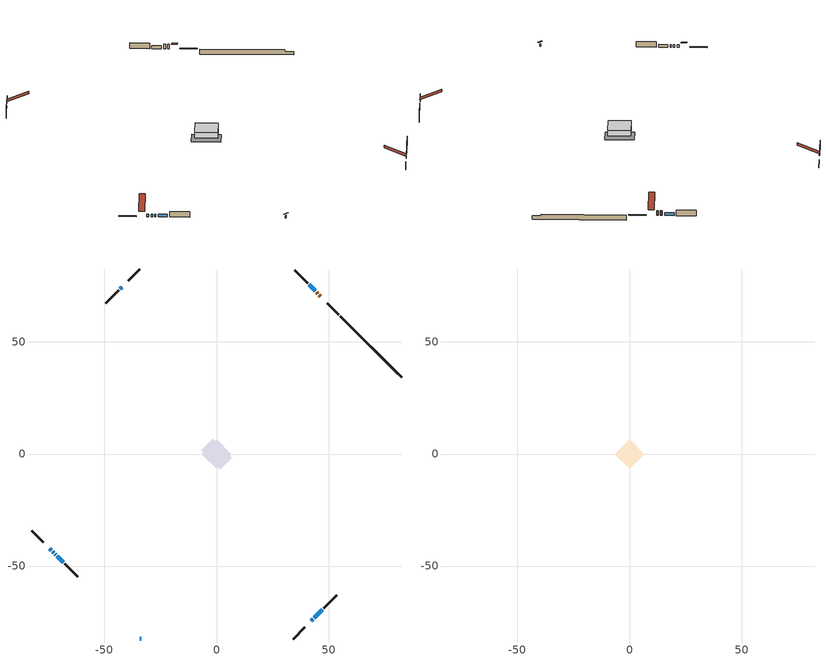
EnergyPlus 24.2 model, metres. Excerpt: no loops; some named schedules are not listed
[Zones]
conditioned space
 floor adiabatic (AdiabaticFloorConstruction): -6.64,0 0,6.64 6.64,0 0,-6.64 z1.22
 floor foundation (Slab1 construction): -6.84,1.67 -1.67,6.84 6.84,-1.67 1.67,-6.84 z-1.07
 wall outside (RimJoist1 construction): 34.19,-82.54 39.32,-77.41 / -82.54,-34.19 -77.41,-39.32 / -34.19,82.54 -39.32,77.41 / 54.51,62.22 49.38,67.35 z1.22:1.52
 wall outside (AdiabaticWallConstruction 1): 46.34,70.39 45.92,70.8 / 45.27,71.46 44.66,72.07 z1.22:3.25
 wall outside (AdiabaticWallConstruction): -34.19,-82.54 -33.68,-82.54 z1.22:2.31; -74.37,-42.36 -73.8,-42.92 / 42.36,-74.37 42.92,-73.8 / -42.36,74.37 -42.92,73.8 / 43.58,-73.15 47.23,-69.49 / -73.15,-43.58 -72.68,-44.05 / -72.02,-44.71 -71.76,-44.96 / -71.11,-45.62 -68.4,-48.32 / 44,72.72 41.3,75.43 z1.22:2.44
 wall outside (Wall1 construction): 47.89,-68.84 53.68,-63.04 / -67.75,-48.98 -61.95,-54.78 / -43.58,73.15 -49.37,67.35 / 40.64,76.09 34.85,81.88 z1.22:3.66
 wall foundation (FoundationWall1 construction): 55.17,61.56,-1.07 55.17,61.56,1.22 79.8,36.93,1.22 79.8,36.93,0.47 82.54,34.19,0.47 82.54,34.19,-1.07
 window (WindowConstruction 5): -34.19,-82.54 -33.68,-82.54 z1.22:2.31
 window (WindowConstruction 6): -74.37,-42.36 -73.8,-42.92 z1.22:2.44
 window (WindowConstruction 7): 42.36,-74.37 42.92,-73.8 z1.22:2.44
 window (WindowConstruction 8): -42.36,74.37 -42.92,73.8 z1.22:2.44
 window (WindowConstruction): 43.58,-73.15 47.23,-69.49 z1.22:2.44
 window (WindowConstruction 1): -73.15,-43.58 -72.68,-44.05 z1.22:2.44
 window (WindowConstruction 2): -72.02,-44.71 -71.76,-44.96 z1.22:2.44
 window (WindowConstruction 3): -71.11,-45.62 -68.4,-48.32 z1.22:2.44
 window (WindowConstruction 4): 44,72.72 41.3,75.43 z1.22:2.44
 door (Door): 46.34,70.39 45.92,70.8 z1.22:3.25
 door (Door 1): 45.27,71.46 44.66,72.07 z1.22:3.25
 ceiling adiabatic (AdiabaticFloorConstruction): 0,-6.64 6.64,0 0,6.64 -6.64,0 z1.22
attic - vented
 floor to conditioned space (Floor1 construction Reversed): -6.64,0 0,6.64 6.64,0 0,-6.64 z3.66
 roof outside (Roof1 construction): 41.7,-75.02,3.66 35.33,-68.65,7.42 33.6,-70.37,7.42 39.98,-76.75,3.66; -75.02,-41.7,3.66 -68.65,-35.33,7.42 -70.37,-33.6,7.42 -76.75,-39.98,3.66; -41.7,75.02,3.66 -35.33,68.65,7.42 -33.6,70.37,7.42 -39.98,76.75,3.66; 46.99,69.73,3.66 40.62,63.36,7.42 42.34,61.63,7.42 48.72,68.01,3.66
shading: -32.77,-82.54 -35.1,-82.54 -35.1,-82.84 -32.77,-82.84 z3.22
[Building]
Building 1: Terrain=Suburbs
[Site:Location]
Montreal Intl AP_QC: Latitude {deg}=45.47; Longitude {deg}=-73.74; Time Zone {hr}=-5; Elevation {m}=36; Keep Site Location Information=Yes
[Site:GroundTemperature:Shallow]
2.07863, -0.316383, -0.508184, 0.628371, 5.19101, 9.73239, 13.6695, 16.1636, 16.3755, 14.347, 10.5102, 6.10817
[Site:WaterMainsTemperature]
Calculation Method=Schedule; Temperature Schedule=mains temperature schedule
[Material] Roughness=Rough; Thermal Absorptance=0.9
Name | Thickness {m} | Conductivity {W/m-K} | Density {kg/m3} | Specific Heat {J/kg-K} | Solar Absorptance | Visible Absorptance
asphalt or fiberglass shingles | 0.00635 | 0.162714 | 1121.4 | 1465.45 | 0.4 | 0.4
ceiling loosefill ins | 0.254 | 0.0480833 | 16.02 | 1046.75 | 0.7 | 0.7
ceiling stud and cavity | 0.1397 | 0.536051 | 65.682 | 1177.47 | 0.7 | 0.7
concrete 4.0 in. | 0.1016 | 1.803125 | 2242.8 | 837.4 | 0.7 | 0.7
concrete 8.0 in. | 0.2032 | 1.803125 | 2242.8 | 837.4 | 0.7 | 0.7
door material | 0.04445 | 0.053851 | 512.64 | 1214.23 | 0.7 | 0.7
door material 1 | 0.04445 | 0.188738 | 512.64 | 1214.23 | 0.7 | 0.7
floor covering | 0.0127 | 0.0433444 | 54.468 | 1339.84 | 0.6 | 0.6
floor rigid ins; wall rigid ins | 0.512978 | 0.029427 | 32.04 | 1214.23 | 0.7 | 0.7
floor stud and cavity | 0.1397 | 1.75129 | 37.0049 | 1207.88 | 0.7 | 0.7
furniture material conditioned space 1 | 0.1524 | 0.115458 | 640.8 | 1214.23 | 0.6 | 0.6
gypsum board | 0.0127 | 0.160291 | 801 | 837.4 | 0.6 | 0.6
osb sheathing 0.5 in. | 0.0127 | 0.115458 | 512.64 | 1214.23 | 0.7 | 0.7
osb sheathing 0.75 in. | 0.01905 | 0.115458 | 512.64 | 1214.23 | 0.7 | 0.7
rim joist stud and cavity | 0.0508 | 0.126838 | 50.32683 | 1063.81 | 0.6 | 0.6
wall stud and cavity | 0.1397 | 0.139681 | 139.0536 | 1170.24 | 0.7 | 0.7
wall stud and cavity 1 | 0.0889 | 0.380278 | 52.3479 | 1209.89 | 0.7 | 0.7
wall stud and cavity 2 | 0.0889 | 0.391764 | 83.0341 | 1211.67 | 0.7 | 0.7
wood siding | 0.0254 | 0.102417 | 544.68 | 1172.36 | 0.4 | 0.4
wood siding 1; wood siding 2; wood siding 3 | 0.0254 | 0.102417 | 544.68 | 1172.36 | 0.7 | 0.7
[WindowMaterial:SimpleGlazingSystem]
Name | U-Factor {W/m2-K} | Solar Heat Gain Coefficient
WindowMaterial | 3.929176 | 0.7
WindowMaterial 1 | 4.95746 | 0.64
WindowMaterial 2 | 5.624059 | 0.6
WindowMaterial 3 | 4.10633 | 0.69
WindowMaterial 4 | 2.99003 | 0.6
WindowMaterial 5 | 5.59908 | 0.6
[Construction]
AdiabaticFloorConstruction: floor stud and cavity, floor rigid ins, osb sheathing 0.75 in., floor covering
AdiabaticWallConstruction: wood siding 2, wall rigid ins, wall stud and cavity 1, gypsum board
AdiabaticWallConstruction 1: wood siding 3, wall rigid ins, wall stud and cavity 1, gypsum board
Door: door material
Door 1: door material 1
Floor1 construction Reversed: gypsum board, ceiling stud and cavity, ceiling loosefill ins
FoundationWall1 construction: concrete 8.0 in.
furniture construction conditioned space 1: furniture material conditioned space 1
PartitionWallConstruction: gypsum board, wall stud and cavity 2, gypsum board
RimJoist1 construction: wood siding 1, rim joist stud and cavity
Roof1 construction: asphalt or fiberglass shingles
Slab1 construction: concrete 4.0 in.
Wall1 construction: wood siding, osb sheathing 0.5 in., wall stud and cavity, gypsum board
WindowConstruction: WindowMaterial
WindowConstruction 1: WindowMaterial 1
WindowConstruction 2: WindowMaterial 2
WindowConstruction 3; WindowConstruction 4: WindowMaterial 3
WindowConstruction 5: WindowMaterial 4
WindowConstruction 6; WindowConstruction 7; WindowConstruction 8: WindowMaterial 5
[Zone] Multiplier=1; Part of Total Floor Area=Yes
Name | Volume {m3}
attic - vented | 52.9807
conditioned space | 449.6
[Space]
Name | Zone | Volume {m3}
attic - vented 1 | attic - vented | 52.9807
conditioned space 1 | conditioned space | 449.6
[ZoneInfiltration:EffectiveLeakageArea]
infil attic - vented 1: Zone or Space=attic - vented 1; Schedule=Always On Discrete; Effective Air Leakage Area {cm2}=3522.8; Stack Coefficient=0.000261243; Wind Coefficient=1.09205e-05
[ZoneMixing]
whole house fan mix: Zone or Space=attic - vented; Schedule=Always On Continuous; Design Flow Rate Calculation Method=Flow/Zone; Design Flow Rate {m3/s}=0; Source Zone or Space=conditioned space
[SurfaceProperty:ExposedFoundationPerimeter]
Slab1: Exposed Perimeter Calculation Method=TotalExposedPerimeter; Total Exposed Perimeter {m}=38.71
[InternalMass] Zone or ZoneList=conditioned space; Space or SpaceList=conditioned space 1
Name | Construction | Surface Area {m2}
furniture mass conditioned space 1 | furniture construction conditioned space 1 | 70.48
partition wall mass | PartitionWallConstruction | 176.2
[Lights]
interior lighting: Zone or ZoneList or Space or SpaceList=conditioned space 1; Schedule=interior lighting schedule; Design Level Calculation Method=LightingLevel; Lighting Level {W}=343.2; Return Air Fraction=0; Fraction Radiant=0.6; Fraction Visible=0.2; Fraction Replaceable=1
[People]
occupants: Zone or ZoneList or Space or SpaceList=conditioned space 1; Number of People Schedule=occupants schedule; Number of People Calculation Method=People; Number of People=3; Fraction Radiant=0.314171; Sensible Heat Fraction=0.56303; Activity Level Schedule=occupants activity schedule; Carbon Dioxide Generation Rate {m3/s-W}=0; Enable ASHRAE 55 Comfort Warnings=No; Mean Radiant Temperature Calculation Type=EnclosureAveraged
[ElectricEquipment] Zone or ZoneList or Space or SpaceList=conditioned space 1; Design Level Calculation Method=EquipmentLevel
Name | Schedule | Design Level {W} | Fraction Latent | Fraction Radiant | Fraction Lost
clothes dryer | clothes dryer schedule | 140.772 | 0.015 | 0.081 | 0.85
clothes washer | clothes washer schedule | 32.1985 | 0.03 | 0.162 | 0.7
cooking range | cooking range schedule | 215.147 | 0.08 | 0.432 | 0.2
dishwasher | dishwasher schedule | 66.8632 | 0.3 | 0.18 | 0.4
fridge | fridge schedule | 72.9452 | 0 | 0.6 | 0
mech vent bath fan 0 | mech vent bath fan 0 schedule | 50.2 | 0 | 0 | 1
mech vent house fan | mech vent house fan schedule | 0 | 0 | 0 | 1
mech vent house fan cfis | mech vent house fan cfis schedule | 0 | 0 | 0 | 0
mech vent range fan 0 | mech vent range fan 0 schedule | 57 | 0 | 0 | 1
misc plug loads | misc plug loads schedule | 494.7 | 0.045 | 0.513 | 0.1
whole house fan | Always On Discrete | 0 | 0 | 0 | 1
[OtherEquipment] Zone or ZoneList or Space or SpaceList=conditioned space 1; Design Level Calculation Method=EquipmentLevel
Name | Fuel Type | Schedule | Design Level {W} | Fraction Latent | Fraction Radiant | Fraction Lost
clothes dryer 1 | Electricity | clothes dryer schedule | 0 | 0.015 | 0.081 | 0.85
cooking range 1 | Electricity | cooking range schedule | 0 | 0.08 | 0.432 | 0.2
general water use latent | None | general water use schedule | 62.594 | 1 | 0 | 0
general water use sensible | None | general water use schedule | -61.6891 | 0 | 0.6 | 0
mech vent house fan latent load | None | Always On Discrete | 0 | 1 | 0 | 0
mech vent house fan sensible load | None | Always On Discrete | 0 | 0 | 0 | 0
water heater energy adjustment1 | Electricity | Always On Discrete | 0.01 | 0 | 0 | 1
[ZoneInfiltration:DesignFlowRate] Zone or ZoneList or Space or SpaceList=conditioned space 1; Schedule=Always On Discrete; Design Flow Rate Calculation Method=Flow/Zone; Design Flow Rate {m3/s}=0
infil flow; natural vent flow; whole house fan flow
[AvailabilityManager:Scheduled]
air source heat pump airloop Availability Manager: Schedule=Always On Discrete
[Foundation:Kiva]
Foundation Kiva 1: Initial Indoor Air Temperature {C}=18; Wall Height Above Grade {m}=1.21999; Wall Depth Below Slab {m}=0.2032
[Foundation:Kiva:Settings]
Soil Conductivity {W/m-K}=0.849921; Soil Density {kg/m3}=1842.3; Soil Specific Heat {J/kg-K}=418.7; Ground Solar Absorptivity=0.9; Ground Thermal Absorptivity=0.9; Ground Surface Roughness {m}=0.03; Far-Field Width {m}=40; Deep-Ground Boundary Condition=ZeroFlux; Deep-Ground Depth {m}=40; Minimum Cell Dimension {m}=0.2; Maximum Cell Growth Coefficient=3; Simulation Timestep=Timestep
[Exterior:Lights]
exterior lighting: Schedule=exterior lighting schedule; Design Level {W}=75.6
[EnergyManagementSystem:GlobalVariable]
air_source_heat_pump_airloop_Fan_RTF
infil_program_Qfan
infil_program_Qinf
natural_vent_program_Qnv
natural_vent_program_Qwhf
[EnergyManagementSystem:Sensor]
Name | Output:Variable or Output:Meter Index Key | Output:Variable or Output:Meter
airflow_gain | infil flow | Infiltration Sensible Heat Gain Energy
airflow_gain_1 | natural vent flow | Infiltration Sensible Heat Gain Energy
airflow_gain_2 | whole house fan flow | Infiltration Sensible Heat Gain Energy
airflow_loss | infil flow | Infiltration Sensible Heat Loss Energy
airflow_loss_1 | natural vent flow | Infiltration Sensible Heat Loss Energy
airflow_loss_2 | whole house fan flow | Infiltration Sensible Heat Loss Energy
clg_load_cond |  | Cooling:EnergyTransfer:Zone:CONDITIONED SPACE
clg_sp_s; clg_sp_s_1 | cooling setpoint | Schedule Value
clothes_dryer_exhaust_0_sch_s | clothes dryer exhaust 0 schedule | Schedule Value
cool_season | cooling season schedule | Schedule Value
htg_load_cond |  | Heating:EnergyTransfer:Zone:CONDITIONED SPACE
htg_sp_s; htg_sp_s_1 | heating setpoint | Schedule Value
ig_ee_conv | clothes dryer | Electric Equipment Convective Heating Energy
ig_ee_conv_2 | cooking range | Electric Equipment Convective Heating Energy
ig_ee_conv_4 | fridge | Electric Equipment Convective Heating Energy
ig_ee_conv_5 | misc plug loads | Electric Equipment Convective Heating Energy
ig_ee_conv_6 | whole house fan | Electric Equipment Convective Heating Energy
ig_ee_rad | clothes dryer | Electric Equipment Radiant Heating Energy
ig_ee_rad_2 | cooking range | Electric Equipment Radiant Heating Energy
ig_ee_rad_4 | fridge | Electric Equipment Radiant Heating Energy
ig_ee_rad_5 | misc plug loads | Electric Equipment Radiant Heating Energy
ig_ee_rad_6 | whole house fan | Electric Equipment Radiant Heating Energy
ig_lgt_conv | interior lighting | Lights Convective Heating Energy
ig_lgt_rad | interior lighting | Lights Radiant Heating Energy
ig_lgt_vis | interior lighting | Lights Visible Radiation Heating Energy
ig_oe_conv | clothes dryer 1 | Other Equipment Convective Heating Energy
ig_oe_conv_1 | cooking range 1 | Other Equipment Convective Heating Energy
ig_oe_conv_2 | general water use latent | Other Equipment Convective Heating Energy
ig_oe_conv_3 | general water use sensible | Other Equipment Convective Heating Energy
ig_oe_conv_4 | water heater energy adjustment1 | Other Equipment Convective Heating Energy
ig_oe_rad | clothes dryer 1 | Other Equipment Radiant Heating Energy
ig_oe_rad_1 | cooking range 1 | Other Equipment Radiant Heating Energy
ig_oe_rad_2 | general water use latent | Other Equipment Radiant Heating Energy
ig_oe_rad_3 | general water use sensible | Other Equipment Radiant Heating Energy
ig_oe_rad_4 | water heater energy adjustment1 | Other Equipment Radiant Heating Energy
ig_ppl_conv | occupants | People Convective Heating Energy
ig_ppl_rad | occupants | People Radiant Heating Energy
im_conv | furniture mass conditioned space 1 | Surface Inside Face Convection Heat Gain Energy
im_conv_1 | partition wall mass | Surface Inside Face Convection Heat Gain Energy
im_ig | furniture mass conditioned space 1 | Surface Inside Face Internal Gains Radiation Heat Gain Energy
im_ig_1 | partition wall mass | Surface Inside Face Internal Gains Radiation Heat Gain Energy
im_lgt | furniture mass conditioned space 1 | Surface Inside Face Lights Radiation Heat Gain Energy
im_lgt_1 | partition wall mass | Surface Inside Face Lights Radiation Heat Gain Energy
im_sol | furniture mass conditioned space 1 | Surface Inside Face Solar Radiation Heat Gain Energy
im_sol_1 | partition wall mass | Surface Inside Face Solar Radiation Heat Gain Energy
im_surf | furniture mass conditioned space 1 | Surface Inside Face Net Surface Thermal Radiation Heat Gain Energy
im_surf_1 | partition wall mass | Surface Inside Face Net Surface Thermal Radiation Heat Gain Energy
mech_vent_bath_fan_0_sch_s | mech vent bath fan 0 schedule | Schedule Value
mech_vent_range_fan_0_sch_s | mech vent range fan 0 schedule | Schedule Value
mv_conv | mech vent bath fan 0 | Electric Equipment Convective Heating Energy
mv_conv_1 | mech vent house fan | Electric Equipment Convective Heating Energy
mv_conv_2 | mech vent house fan cfis | Electric Equipment Convective Heating Energy
mv_conv_3 | mech vent range fan 0 | Electric Equipment Convective Heating Energy
mv_conv_4 | mech vent house fan latent load | Other Equipment Convective Heating Energy
mv_conv_5 | mech vent house fan sensible load | Other Equipment Convective Heating Energy
mv_rad | mech vent bath fan 0 | Electric Equipment Radiant Heating Energy
mv_rad_1 | mech vent house fan | Electric Equipment Radiant Heating Energy
mv_rad_2 | mech vent house fan cfis | Electric Equipment Radiant Heating Energy
mv_rad_3 | mech vent range fan 0 | Electric Equipment Radiant Heating Energy
mv_rad_4 | mech vent house fan latent load | Other Equipment Radiant Heating Energy
mv_rad_5 | mech vent house fan sensible load | Other Equipment Radiant Heating Energy
natural_vent_s | natural vent schedule | Schedule Value
out_pb_s |  | Site Outdoor Air Barometric Pressure
out_wt_s |  | Site Outdoor Air Humidity Ratio
site_vw_s |  | Site Wind Speed
ss_back_out | Window1 | Surface Window Shortwave from Zone Back Out Window Heat Transfer Rate
ss_back_out_1 | Window10 | Surface Window Shortwave from Zone Back Out Window Heat Transfer Rate
ss_back_out_2 | Window12 | Surface Window Shortwave from Zone Back Out Window Heat Transfer Rate
ss_back_out_3 | Window14 | Surface Window Shortwave from Zone Back Out Window Heat Transfer Rate
ss_back_out_4 | Window2 | Surface Window Shortwave from Zone Back Out Window Heat Transfer Rate
ss_back_out_5 | Window4 | Surface Window Shortwave from Zone Back Out Window Heat Transfer Rate
ss_back_out_6 | Window5 | Surface Window Shortwave from Zone Back Out Window Heat Transfer Rate
ss_back_out_7 | Window6 | Surface Window Shortwave from Zone Back Out Window Heat Transfer Rate
ss_back_out_8 | Window8 | Surface Window Shortwave from Zone Back Out Window Heat Transfer Rate
ss_conv | Door1 | Surface Inside Face Convection Heat Gain Energy
ss_conv_1 | Door2 | Surface Inside Face Convection Heat Gain Energy
ss_conv_10 | Window8 | Surface Inside Face Convection Heat Gain Energy
ss_conv_2 | Window1 | Surface Inside Face Convection Heat Gain Energy
ss_conv_3 | Window10 | Surface Inside Face Convection Heat Gain Energy
ss_conv_4 | Window12 | Surface Inside Face Convection Heat Gain Energy
ss_conv_5 | Window14 | Surface Inside Face Convection Heat Gain Energy
ss_conv_6 | Window2 | Surface Inside Face Convection Heat Gain Energy
ss_conv_7 | Window4 | Surface Inside Face Convection Heat Gain Energy
ss_conv_8 | Window5 | Surface Inside Face Convection Heat Gain Energy
ss_conv_9 | Window6 | Surface Inside Face Convection Heat Gain Energy
ss_ig | Door1 | Surface Inside Face Internal Gains Radiation Heat Gain Energy
ss_ig_1 | Door2 | Surface Inside Face Internal Gains Radiation Heat Gain Energy
ss_ig_10 | Window8 | Surface Inside Face Internal Gains Radiation Heat Gain Energy
ss_ig_2 | Window1 | Surface Inside Face Internal Gains Radiation Heat Gain Energy
ss_ig_3 | Window10 | Surface Inside Face Internal Gains Radiation Heat Gain Energy
ss_ig_4 | Window12 | Surface Inside Face Internal Gains Radiation Heat Gain Energy
ss_ig_5 | Window14 | Surface Inside Face Internal Gains Radiation Heat Gain Energy
ss_ig_6 | Window2 | Surface Inside Face Internal Gains Radiation Heat Gain Energy
ss_ig_7 | Window4 | Surface Inside Face Internal Gains Radiation Heat Gain Energy
ss_ig_8 | Window5 | Surface Inside Face Internal Gains Radiation Heat Gain Energy
ss_ig_9 | Window6 | Surface Inside Face Internal Gains Radiation Heat Gain Energy
ss_lgt | Door1 | Surface Inside Face Lights Radiation Heat Gain Energy
ss_lgt_1 | Door2 | Surface Inside Face Lights Radiation Heat Gain Energy
ss_sol | Door1 | Surface Inside Face Solar Radiation Heat Gain Energy
ss_sol_1 | Door2 | Surface Inside Face Solar Radiation Heat Gain Energy
ss_surf | Door1 | Surface Inside Face Net Surface Thermal Radiation Heat Gain Energy
ss_surf_1 | Door2 | Surface Inside Face Net Surface Thermal Radiation Heat Gain Energy
ss_surf_10 | Window8 | Surface Inside Face Net Surface Thermal Radiation Heat Gain Energy
ss_surf_2 | Window1 | Surface Inside Face Net Surface Thermal Radiation Heat Gain Energy
ss_surf_3 | Window10 | Surface Inside Face Net Surface Thermal Radiation Heat Gain Energy
ss_surf_4 | Window12 | Surface Inside Face Net Surface Thermal Radiation Heat Gain Energy
ss_surf_5 | Window14 | Surface Inside Face Net Surface Thermal Radiation Heat Gain Energy
ss_surf_6 | Window2 | Surface Inside Face Net Surface Thermal Radiation Heat Gain Energy
ss_surf_7 | Window4 | Surface Inside Face Net Surface Thermal Radiation Heat Gain Energy
ss_surf_8 | Window5 | Surface Inside Face Net Surface Thermal Radiation Heat Gain Energy
ss_surf_9 | Window6 | Surface Inside Face Net Surface Thermal Radiation Heat Gain Energy
ss_trans_in | Window1 | Surface Window Transmitted Solar Radiation Rate
ss_trans_in_1 | Window10 | Surface Window Transmitted Solar Radiation Rate
ss_trans_in_2 | Window12 | Surface Window Transmitted Solar Radiation Rate
ss_trans_in_3 | Window14 | Surface Window Transmitted Solar Radiation Rate
ss_trans_in_4 | Window2 | Surface Window Transmitted Solar Radiation Rate
ss_trans_in_5 | Window4 | Surface Window Transmitted Solar Radiation Rate
ss_trans_in_6 | Window5 | Surface Window Transmitted Solar Radiation Rate
ss_trans_in_7 | Window6 | Surface Window Transmitted Solar Radiation Rate
ss_trans_in_8 | Window8 | Surface Window Transmitted Solar Radiation Rate
ss_trans_out | Window1 | Surface Inside Face Initial Transmitted Diffuse Transmitted Out Window Solar Radiation Rate
ss_trans_out_1 | Window10 | Surface Inside Face Initial Transmitted Diffuse Transmitted Out Window Solar Radiation Rate
ss_trans_out_2 | Window12 | Surface Inside Face Initial Transmitted Diffuse Transmitted Out Window Solar Radiation Rate
ss_trans_out_3 | Window14 | Surface Inside Face Initial Transmitted Diffuse Transmitted Out Window Solar Radiation Rate
ss_trans_out_4 | Window2 | Surface Inside Face Initial Transmitted Diffuse Transmitted Out Window Solar Radiation Rate
ss_trans_out_5 | Window4 | Surface Inside Face Initial Transmitted Diffuse Transmitted Out Window Solar Radiation Rate
ss_trans_out_6 | Window5 | Surface Inside Face Initial Transmitted Diffuse Transmitted Out Window Solar Radiation Rate
ss_trans_out_7 | Window6 | Surface Inside Face Initial Transmitted Diffuse Transmitted Out Window Solar Radiation Rate
ss_trans_out_8 | Window8 | Surface Inside Face Initial Transmitted Diffuse Transmitted Out Window Solar Radiation Rate
s_conv | Floor1 | Surface Inside Face Convection Heat Gain Energy
s_conv_1 | FoundationWall1 | Surface Inside Face Convection Heat Gain Energy
s_conv_10 | Wall1:225 | Surface Inside Face Convection Heat Gain Energy
s_conv_11 | Wall1:315 | Surface Inside Face Convection Heat Gain Energy
s_conv_12 | Wall1:45 | Surface Inside Face Convection Heat Gain Energy
s_conv_2 | inferred conditioned ceiling | Surface Inside Face Convection Heat Gain Energy
s_conv_3 | inferred conditioned floor | Surface Inside Face Convection Heat Gain Energy
s_conv_4 | RimJoist1:135 | Surface Inside Face Convection Heat Gain Energy
s_conv_5 | RimJoist1:225 | Surface Inside Face Convection Heat Gain Energy
s_conv_6 | RimJoist1:315 | Surface Inside Face Convection Heat Gain Energy
s_conv_7 | RimJoist1:45 | Surface Inside Face Convection Heat Gain Energy
s_conv_8 | Slab1 | Surface Inside Face Convection Heat Gain Energy
s_conv_9 | Wall1:135 | Surface Inside Face Convection Heat Gain Energy
s_ig | Floor1 | Surface Inside Face Internal Gains Radiation Heat Gain Energy
s_ig_1 | FoundationWall1 | Surface Inside Face Internal Gains Radiation Heat Gain Energy
s_ig_10 | Wall1:225 | Surface Inside Face Internal Gains Radiation Heat Gain Energy
s_ig_11 | Wall1:315 | Surface Inside Face Internal Gains Radiation Heat Gain Energy
s_ig_12 | Wall1:45 | Surface Inside Face Internal Gains Radiation Heat Gain Energy
s_ig_2 | inferred conditioned ceiling | Surface Inside Face Internal Gains Radiation Heat Gain Energy
s_ig_3 | inferred conditioned floor | Surface Inside Face Internal Gains Radiation Heat Gain Energy
s_ig_4 | RimJoist1:135 | Surface Inside Face Internal Gains Radiation Heat Gain Energy
s_ig_5 | RimJoist1:225 | Surface Inside Face Internal Gains Radiation Heat Gain Energy
s_ig_6 | RimJoist1:315 | Surface Inside Face Internal Gains Radiation Heat Gain Energy
s_ig_7 | RimJoist1:45 | Surface Inside Face Internal Gains Radiation Heat Gain Energy
s_ig_8 | Slab1 | Surface Inside Face Internal Gains Radiation Heat Gain Energy
s_ig_9 | Wall1:135 | Surface Inside Face Internal Gains Radiation Heat Gain Energy
s_lgt | Floor1 | Surface Inside Face Lights Radiation Heat Gain Energy
s_lgt_1 | FoundationWall1 | Surface Inside Face Lights Radiation Heat Gain Energy
s_lgt_10 | Wall1:225 | Surface Inside Face Lights Radiation Heat Gain Energy
s_lgt_11 | Wall1:315 | Surface Inside Face Lights Radiation Heat Gain Energy
s_lgt_12 | Wall1:45 | Surface Inside Face Lights Radiation Heat Gain Energy
s_lgt_2 | inferred conditioned ceiling | Surface Inside Face Lights Radiation Heat Gain Energy
s_lgt_3 | inferred conditioned floor | Surface Inside Face Lights Radiation Heat Gain Energy
s_lgt_4 | RimJoist1:135 | Surface Inside Face Lights Radiation Heat Gain Energy
s_lgt_5 | RimJoist1:225 | Surface Inside Face Lights Radiation Heat Gain Energy
s_lgt_6 | RimJoist1:315 | Surface Inside Face Lights Radiation Heat Gain Energy
s_lgt_7 | RimJoist1:45 | Surface Inside Face Lights Radiation Heat Gain Energy
s_lgt_8 | Slab1 | Surface Inside Face Lights Radiation Heat Gain Energy
s_lgt_9 | Wall1:135 | Surface Inside Face Lights Radiation Heat Gain Energy
s_sol | Floor1 | Surface Inside Face Solar Radiation Heat Gain Energy
s_sol_1 | FoundationWall1 | Surface Inside Face Solar Radiation Heat Gain Energy
s_sol_10 | Wall1:225 | Surface Inside Face Solar Radiation Heat Gain Energy
s_sol_11 | Wall1:315 | Surface Inside Face Solar Radiation Heat Gain Energy
s_sol_12 | Wall1:45 | Surface Inside Face Solar Radiation Heat Gain Energy
s_sol_2 | inferred conditioned ceiling | Surface Inside Face Solar Radiation Heat Gain Energy
s_sol_3 | inferred conditioned floor | Surface Inside Face Solar Radiation Heat Gain Energy
s_sol_4 | RimJoist1:135 | Surface Inside Face Solar Radiation Heat Gain Energy
s_sol_5 | RimJoist1:225 | Surface Inside Face Solar Radiation Heat Gain Energy
s_sol_6 | RimJoist1:315 | Surface Inside Face Solar Radiation Heat Gain Energy
s_sol_7 | RimJoist1:45 | Surface Inside Face Solar Radiation Heat Gain Energy
s_sol_8 | Slab1 | Surface Inside Face Solar Radiation Heat Gain Energy
s_sol_9 | Wall1:135 | Surface Inside Face Solar Radiation Heat Gain Energy
s_surf | Floor1 | Surface Inside Face Net Surface Thermal Radiation Heat Gain Energy
s_surf_1 | FoundationWall1 | Surface Inside Face Net Surface Thermal Radiation Heat Gain Energy
s_surf_10 | Wall1:225 | Surface Inside Face Net Surface Thermal Radiation Heat Gain Energy
s_surf_11 | Wall1:315 | Surface Inside Face Net Surface Thermal Radiation Heat Gain Energy
